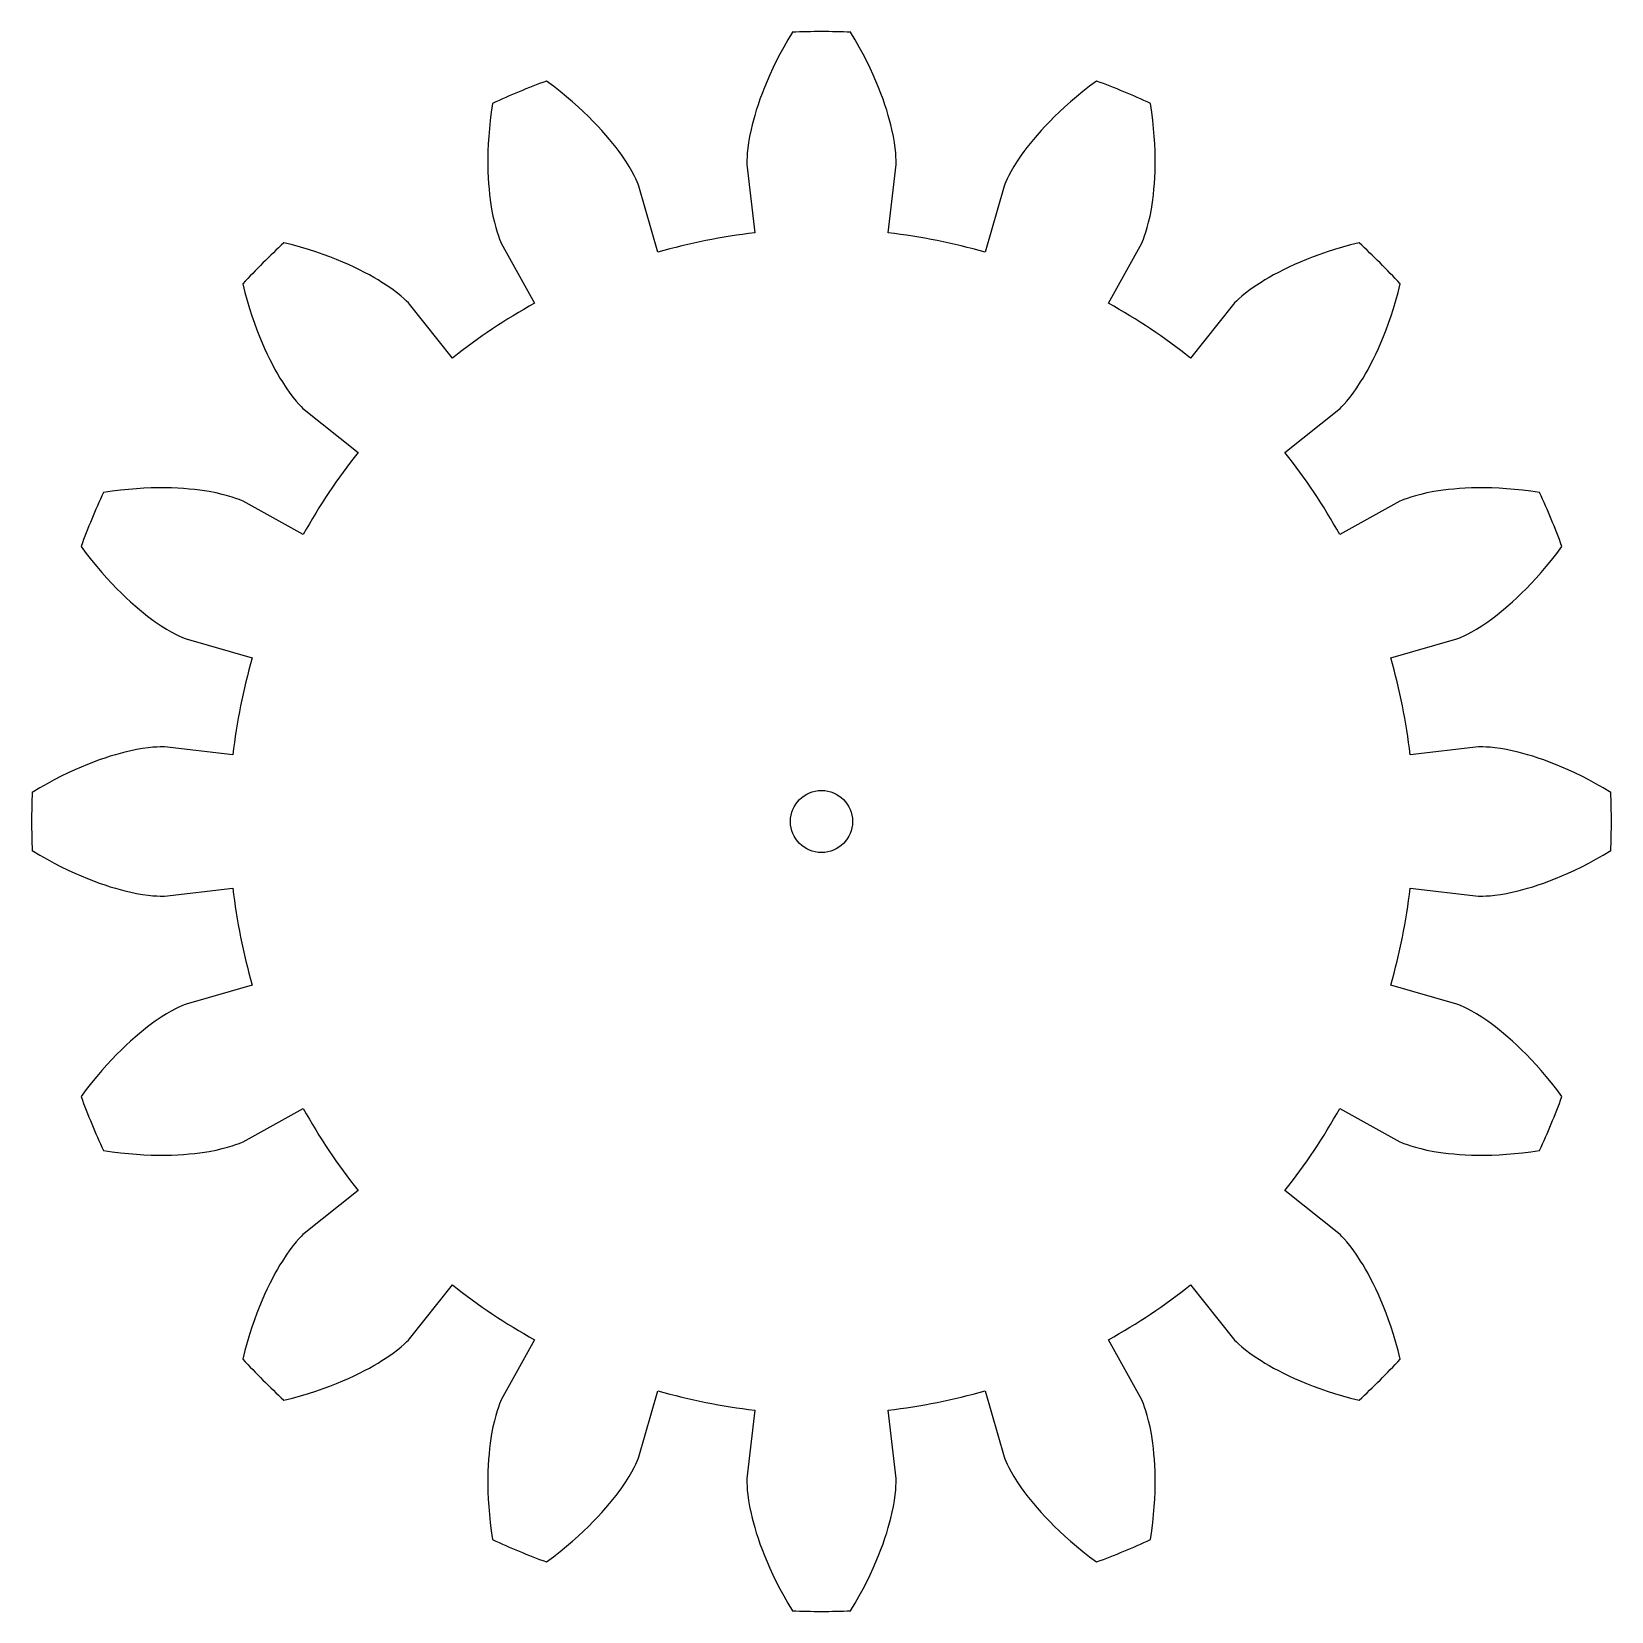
# Model space of a CAD drawing. Header units: millimetres. Extents: x -38.1 to 38.1, y -38.1 to 38.1.
import ezdxf

# ---------------------------------------------------------------- set-up
doc = ezdxf.new("R2010")
doc.units = ezdxf.units.MM
doc.layers.add('1', color=7, linetype='Continuous')

msp = doc.modelspace()

# ---------------------------------------------------------------- linework, layer by layer
at = {"layer": '1'}
for p, q in [((-3.596, 31.692), (-3.222, 28.393)), ((3.222, 28.393), (3.596, 31.692)), ((-7.889, 27.464), (-8.806, 30.656)), ((8.806, 30.656), (7.889, 27.464)), ((-15.451, 27.904), (-13.842, 24.999)), ((13.842, 24.999), (15.451, 27.904)), ((-17.798, 22.355), (-19.867, 24.953)), ((19.867, 24.953), (17.798, 22.355)), ((-24.953, 19.867), (-22.355, 17.798)), ((22.355, 17.798), (24.953, 19.867)), ((-24.999, 13.842), (-27.904, 15.451)), ((27.904, 15.451), (24.999, 13.842)), ((-30.656, 8.806), (-27.464, 7.889)), ((27.464, 7.889), (30.656, 8.806)), ((-28.393, 3.222), (-31.692, 3.596)), ((31.692, 3.596), (28.393, 3.222)), ((-31.692, -3.596), (-28.393, -3.222)), ((28.393, -3.222), (31.692, -3.596)), ((-27.464, -7.889), (-30.656, -8.806)), ((30.656, -8.806), (27.464, -7.889)), ((-27.904, -15.451), (-24.999, -13.842)), ((24.999, -13.842), (27.904, -15.451)), ((-22.355, -17.798), (-24.953, -19.867)), ((24.953, -19.867), (22.355, -17.798)), ((-19.867, -24.953), (-17.798, -22.355)), ((17.798, -22.355), (19.867, -24.953)), ((-13.842, -24.999), (-15.451, -27.904)), ((15.451, -27.904), (13.842, -24.999)), ((-8.806, -30.656), (-7.889, -27.464)), ((7.889, -27.464), (8.806, -30.656)), ((-3.222, -28.393), (-3.596, -31.692)), ((3.596, -31.692), (3.222, -28.393))]:
    msp.add_line(p, q, dxfattribs=at)
msp.add_circle((0, 0), 1.5, dxfattribs=at)
for radius, start, end in [(38.105, 87.88338, 92.11662), (38.105, 110.38338, 114.61662), (38.105, 65.38338, 69.61662), (28.575, 96.47406, 106.02594), (28.575, 73.97406, 83.52594), (38.105, 132.88338, 137.11662), (38.105, 42.88338, 47.11662), (28.575, 118.97406, 128.52594), (28.575, 51.47406, 61.02594), (28.575, 141.47406, 151.02594), (28.575, 28.97406, 38.52594), (38.105, 155.38338, 159.61662), (38.105, 20.38338, 24.61662), (28.575, 163.97406, 173.52594), (28.575, 6.47406, 16.02594), (38.105, 177.88338, 182.11662), (38.105, 357.88338, 2.11662), (28.575, 186.47406, 196.02594), (28.575, 343.97406, 353.52594), (38.105, 200.38338, 204.61662), (38.105, 335.38338, 339.61662), (28.575, 208.97406, 218.52594), (28.575, 321.47406, 331.02594), (28.575, 231.47406, 241.02594), (28.575, 298.97406, 308.52594), (38.105, 222.88338, 227.11662), (38.105, 312.88338, 317.11662), (28.575, 253.97406, 263.52594), (28.575, 276.47406, 286.02594), (38.105, 245.38338, 249.61662), (38.105, 290.38338, 294.61662), (38.105, 267.88338, 272.11662)]:
    msp.add_arc((0, 0), radius, start, end, dxfattribs=at)
for points in [[(-1.407, 38.079), (-2.593, 36.116), (-3.144, 34.506), (-3.398, 33.383)], [(3.398, 33.383), (3.144, 34.506), (2.593, 36.116), (1.407, 38.079)], [(-9.636, 32.142), (-10.3, 33.083), (-11.426, 34.359), (-13.272, 35.719)], [(13.272, 35.719), (11.426, 34.359), (10.3, 33.083), (9.636, 32.142)], [(-15.872, 34.642), (-16.216, 32.375), (-16.11, 30.676), (-15.914, 29.541)], [(15.914, 29.541), (16.11, 30.676), (16.216, 32.375), (15.872, 34.642)], [(-3.398, 33.383), (-3.607, 32.442), (-3.605, 31.879), (-3.596, 31.692)], [(3.596, 31.692), (3.605, 31.879), (3.607, 32.442), (3.398, 33.383)], [(-8.806, 30.656), (-8.869, 30.832), (-9.083, 31.353), (-9.636, 32.142)], [(9.636, 32.142), (9.083, 31.353), (8.869, 30.832), (8.806, 30.656)], [(-15.914, 29.541), (-15.747, 28.592), (-15.53, 28.073), (-15.451, 27.904)], [(15.451, 27.904), (15.53, 28.073), (15.747, 28.592), (15.914, 29.541)], [(-21.203, 26.008), (-22.176, 26.623), (-23.705, 27.371), (-25.931, 27.921)], [(25.931, 27.921), (23.705, 27.371), (22.176, 26.623), (21.203, 26.008)], [(-27.921, 25.931), (-27.371, 23.705), (-26.623, 22.176), (-26.008, 21.203)], [(-19.867, 24.953), (-19.993, 25.091), (-20.39, 25.49), (-21.203, 26.008)], [(21.203, 26.008), (20.39, 25.49), (19.993, 25.091), (19.867, 24.953)], [(26.008, 21.203), (26.623, 22.176), (27.371, 23.705), (27.921, 25.931)], [(-26.008, 21.203), (-25.49, 20.39), (-25.091, 19.993), (-24.953, 19.867)], [(24.953, 19.867), (25.091, 19.993), (25.49, 20.39), (26.008, 21.203)], [(-29.541, 15.914), (-30.676, 16.11), (-32.375, 16.216), (-34.642, 15.872)], [(34.642, 15.872), (32.375, 16.216), (30.676, 16.11), (29.541, 15.914)], [(-27.904, 15.451), (-28.073, 15.53), (-28.592, 15.747), (-29.541, 15.914)], [(29.541, 15.914), (28.592, 15.747), (28.073, 15.53), (27.904, 15.451)], [(-35.719, 13.272), (-34.359, 11.426), (-33.083, 10.3), (-32.142, 9.636)], [(32.142, 9.636), (33.083, 10.3), (34.359, 11.426), (35.719, 13.272)], [(-32.142, 9.636), (-31.353, 9.083), (-30.832, 8.869), (-30.656, 8.806)], [(30.656, 8.806), (30.832, 8.869), (31.353, 9.083), (32.142, 9.636)], [(-33.383, 3.398), (-34.506, 3.144), (-36.116, 2.593), (-38.079, 1.407)], [(-31.692, 3.596), (-31.879, 3.605), (-32.442, 3.607), (-33.383, 3.398)], [(33.383, 3.398), (32.442, 3.607), (31.879, 3.605), (31.692, 3.596)], [(38.079, 1.407), (36.116, 2.593), (34.506, 3.144), (33.383, 3.398)], [(-38.079, -1.407), (-36.116, -2.593), (-34.506, -3.144), (-33.383, -3.398)], [(33.383, -3.398), (34.506, -3.144), (36.116, -2.593), (38.079, -1.407)], [(-33.383, -3.398), (-32.442, -3.607), (-31.879, -3.605), (-31.692, -3.596)], [(31.692, -3.596), (31.879, -3.605), (32.442, -3.607), (33.383, -3.398)], [(-30.656, -8.806), (-30.832, -8.869), (-31.353, -9.083), (-32.142, -9.636)], [(32.142, -9.636), (31.353, -9.083), (30.832, -8.869), (30.656, -8.806)], [(-32.142, -9.636), (-33.083, -10.3), (-34.359, -11.426), (-35.719, -13.272)], [(35.719, -13.272), (34.359, -11.426), (33.083, -10.3), (32.142, -9.636)], [(-34.642, -15.872), (-32.375, -16.216), (-30.676, -16.11), (-29.541, -15.914)], [(-29.541, -15.914), (-28.592, -15.747), (-28.073, -15.53), (-27.904, -15.451)], [(27.904, -15.451), (28.073, -15.53), (28.592, -15.747), (29.541, -15.914)], [(29.541, -15.914), (30.676, -16.11), (32.375, -16.216), (34.642, -15.872)], [(-24.953, -19.867), (-25.091, -19.993), (-25.49, -20.39), (-26.008, -21.203)], [(26.008, -21.203), (25.49, -20.39), (25.091, -19.993), (24.953, -19.867)], [(-26.008, -21.203), (-26.623, -22.176), (-27.371, -23.705), (-27.921, -25.931)], [(27.921, -25.931), (27.371, -23.705), (26.623, -22.176), (26.008, -21.203)], [(-21.203, -26.008), (-20.39, -25.49), (-19.993, -25.091), (-19.867, -24.953)], [(19.867, -24.953), (19.993, -25.091), (20.39, -25.49), (21.203, -26.008)], [(-25.931, -27.921), (-23.705, -27.371), (-22.176, -26.623), (-21.203, -26.008)], [(21.203, -26.008), (22.176, -26.623), (23.705, -27.371), (25.931, -27.921)], [(-15.451, -27.904), (-15.53, -28.073), (-15.747, -28.592), (-15.914, -29.541)], [(15.914, -29.541), (15.747, -28.592), (15.53, -28.073), (15.451, -27.904)], [(-15.914, -29.541), (-16.11, -30.676), (-16.216, -32.375), (-15.872, -34.642)], [(15.872, -34.642), (16.216, -32.375), (16.11, -30.676), (15.914, -29.541)], [(-9.636, -32.142), (-9.083, -31.353), (-8.869, -30.832), (-8.806, -30.656)], [(8.806, -30.656), (8.869, -30.832), (9.083, -31.353), (9.636, -32.142)], [(-3.596, -31.692), (-3.605, -31.879), (-3.607, -32.442), (-3.398, -33.383)], [(3.398, -33.383), (3.607, -32.442), (3.605, -31.879), (3.596, -31.692)], [(-13.272, -35.719), (-11.426, -34.359), (-10.3, -33.083), (-9.636, -32.142)], [(9.636, -32.142), (10.3, -33.083), (11.426, -34.359), (13.272, -35.719)], [(-3.398, -33.383), (-3.144, -34.506), (-2.593, -36.116), (-1.407, -38.079)], [(1.407, -38.079), (2.593, -36.116), (3.144, -34.506), (3.398, -33.383)]]:
    msp.add_open_spline(points, degree=3, dxfattribs=at)

doc.saveas('drawing.dxf')
